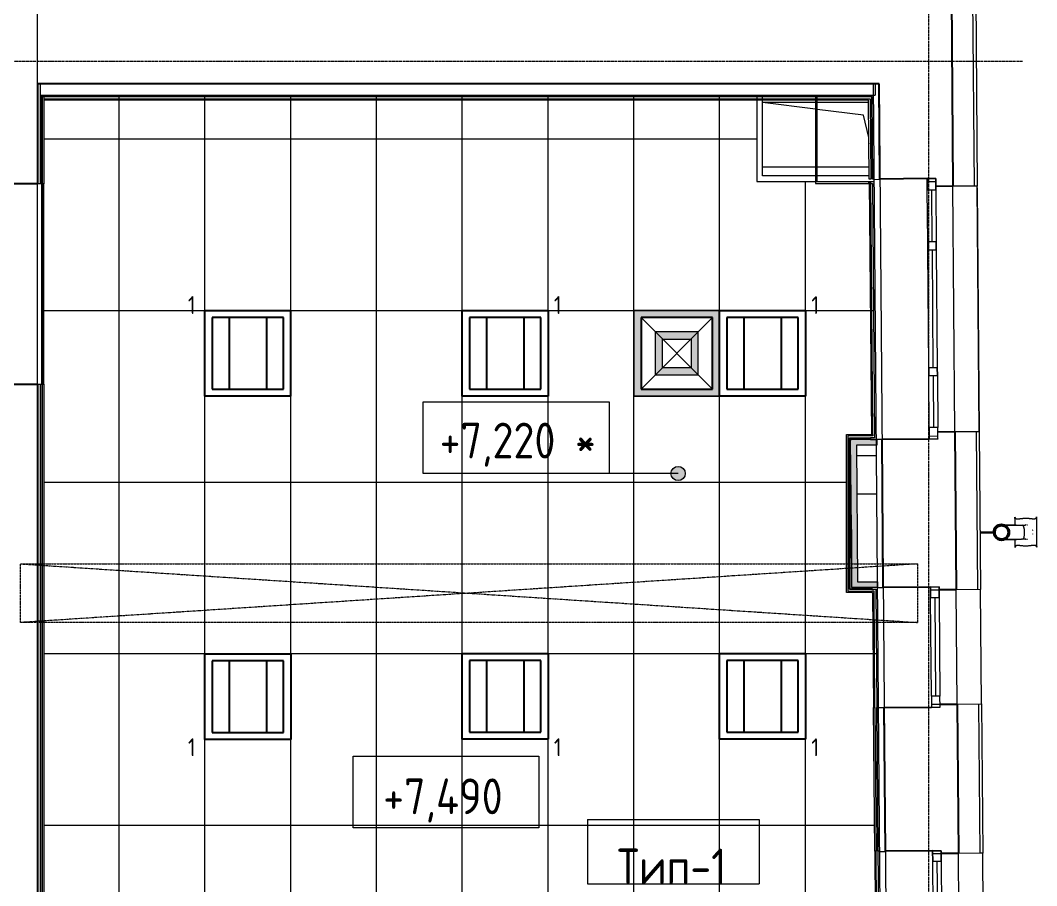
# Model space of a CAD drawing. Header units: millimetres. Extents: x -10474 to 67905, y -3824 to 44223.
# Drawn here: x 48995 to 56104, y 14480 to 20531 of the extents above; entities that cross this region are included whole.
import ezdxf

# ---------------------------------------------------------------- set-up
doc = ezdxf.new("R2010")
doc.units = ezdxf.units.MM
for name, pattern in [('ADSK_Линия сетки', [25, 20, -2.5, 0, -2.5]), ('ADSK_Штрих_ш3 п1_5', [4.5, 3, -1.5]), ('ADSK_Штрихпунктирная 2 точки_ш15 п1_5 п1_5 п1_5', [19.5, 15, -1.5, 0, -1.5, 0, -1.5])]:
    doc.linetypes.add(name, pattern=pattern)
for name, color, linetype, lineweight in [('_ Окна', 7, 'Continuous', 9), ('Аннотация', 7, 'Continuous', 20), ('Каркас', 7, 'Continuous', 18), ('Марки', 7, 'Continuous', 20), ('Обобщенные модели', 7, 'Continuous', 18), ('Окна', 7, 'Continuous', 9), ('Оси', 7, 'Continuous', 9), ('Отметки', 7, 'Continuous', 9), ('Потолки', 7, 'Continuous', 9), ('Потолки штриховка', 7, 'Continuous', 9), ('Стены внутренние', 7, 'Continuous', 18), ('Стены наружные', 7, 'Continuous', 18), ('Стены несущие', 7, 'Continuous', 30), ('Стены отделка', 7, 'Continuous', 30), ('Стены штриховка', 7, 'Continuous', 9), ('Узлы', 7, 'Continuous', 18)]:
    doc.layers.add(name, color=color, linetype=linetype, lineweight=lineweight)
doc.layers.add('Линии', color=7, linetype='Continuous', lineweight=9, true_color=0x00a600)
doc.styles.add('GOST Common_2', font='GOST_Common.ttf', dxfattribs={"width": 0.9, "height": 250})
doc.styles.add('GOST Common_4', font='GOST_Common.ttf', dxfattribs={"width": 0.9, "height": 125})
doc.styles.add('GOST Common_B', font='', dxfattribs={"width": 0.9, "height": 250})
doc.styles.get('GOST Common_B').set_extended_font_data('GOST Common', bold=True)

# ---------------------------------------------------------------- blocks, each defined once
blk = doc.blocks.new('Водосток - Тип 1 _карниз больше 490мм_-5168659-План потолков 2-го этажа')
at = {"layer": 'Обобщенные модели'}
for p, q in [((18.8, 405), (24.9, 405)), ((225.1, 405), (231.2, 405)), ((75, 183.8), (75, 306.2)), ((75, 263.6), (75, 306.2)), ((175, 306.2), (175, 183.8)), ((175, 306.2), (175, 263.6)), ((24.9, 255), (18.8, 255)), ((75, 183.8), (75, 226.4)), ((175, 226.4), (175, 183.8)), ((231.2, 255), (225.1, 255)), ((120, 10), (120, 109.1)), ((130, 109.1), (130, 10))]:
    blk.add_line(p, q, dxfattribs=at)
at = {"layer": 'Обобщенные модели', "flags": 128}
for points in [[(75, 226.4), (75, 232), (75, 237.6), (75, 243.1), (75, 248.5), (75, 253.8), (75, 258.9), (75, 264), (75, 268.9), (75, 273.6), (75, 278.2), (75, 282.7), (75, 287), (75, 291.1), (75, 295.1), (75, 298.8), (75, 302.4), (75, 305.7), (75, 308.9), (75, 311.9), (75, 314.6), (75, 317.2), (75, 319.5), (75, 321.6), (75, 323.4), (75, 325.1), (75, 326.5), (75, 327.7), (75, 328.6), (75, 329.3), (75, 329.8), (75, 330), (75, 330)], [(175, 330), (175, 329.9), (175, 329.5), (175, 328.9), (175, 328.1), (175, 327), (175, 325.7), (175, 324.2), (175, 322.4), (175, 320.4), (175, 318.2), (175, 315.7), (175, 313), (175, 310.2), (175, 307.1), (175, 303.8), (175, 300.3), (175, 296.6), (175, 292.8), (175, 288.7), (175, 284.5), (175, 280.1), (175, 275.6), (175, 270.9), (175, 266), (175, 261), (175, 255.9), (175, 250.7), (175, 245.4), (175, 239.9), (175, 234.4), (175, 228.7), (175, 226.4)], [(75, 263.6), (75, 258), (75, 252.4), (75, 246.9), (75, 241.5), (75, 236.2), (75, 231.1), (75, 226), (75, 221.1), (75, 216.4), (75, 211.8), (75, 207.3), (75, 203), (75, 198.9), (75, 194.9), (75, 191.2), (75, 187.6), (75, 184.3), (75, 181.1), (75, 178.1), (75, 175.4), (75, 173)], [(175, 173), (175, 174.3), (175, 177), (175, 179.8), (175, 182.9), (175, 186.2), (175, 189.7), (175, 193.4), (175, 197.2), (175, 201.3), (175, 205.5), (175, 209.9), (175, 214.4), (175, 219.1), (175, 224), (175, 229), (175, 234.1), (175, 239.3), (175, 244.6), (175, 250.1), (175, 255.6), (175, 261.3), (175, 263.6)]]:
    blk.add_lwpolyline(points, dxfattribs=at)
at = {"layer": 'Обобщенные модели'}
for start, end in [(103.32484, 106.67517), (73.32483, 76.67516), (174.54437, 183.38559), (163.38861, 166.67519), (13.32481, 15), (356.72694, 5.45563)]:
    blk.add_arc((125, 330), 50, start, end, dxfattribs=at)
at = {"layer": 'Обобщенные модели', "lineweight": 40}
for radius, start, end in [(52, 90, 270), (50, 90, 270), (50, 90, 270), (52, 270, 90), (50, 270, 90), (50, 270, 90)]:
    blk.add_arc((125, 160), radius, start, end, dxfattribs=at)
at = {"layer": 'Обобщенные модели'}
for start_param, end_param in [(4.712389, 6.283185), (4.712389, 6.283185), (3.141593, 4.712389), (3.141593, 4.712389)]:
    blk.add_ellipse((125, 306.2), major_axis=(-50, 0), ratio=0.309017, start_param=start_param, end_param=end_param, dxfattribs=at)
for points, knots in [([(18.8, 255), (21.1, 255), (25.1, 255.7), (28.9, 258.6), (30.8, 262.1), (31.6, 264.9), (32, 267.4), (32.1, 269.4), (32.2, 271.5), (32.2, 273.8), (32.1, 276.2), (31.9, 278.7), (31.6, 281.4), (31.3, 284.1), (31, 287), (30.6, 289.9), (30.2, 292.9), (29.8, 296), (29.4, 299.2), (29, 302.4), (28.7, 305.7), (28.3, 310.2), (27.8, 315.9), (27.4, 325.3), (27.4, 334.8), (27.8, 344.1), (28.3, 349.8), (28.7, 354.3), (29, 357.6), (29.4, 360.8), (29.8, 364), (30.2, 367.1), (30.6, 370.1), (31, 373.1), (31.3, 375.9), (31.6, 378.6), (31.9, 381.3), (32.1, 383.8), (32.2, 386.2), (32.2, 388.5), (32.1, 390.6), (32, 392.7), (31.6, 395.1), (30.8, 397.9), (28.9, 401.5), (25.1, 404.3), (21.1, 405), (18.8, 405)], [-1, -1, -1, -1, -0.941176, -0.882353, -0.852941, -0.823529, -0.808824, -0.794118, -0.779412, -0.764706, -0.75, -0.735294, -0.720588, -0.705882, -0.691176, -0.676471, -0.661765, -0.647059, -0.632353, -0.617647, -0.602941, -0.588235, -0.558824, -0.529412, -0.470588, -0.441176, -0.411765, -0.397059, -0.382353, -0.367647, -0.352941, -0.338235, -0.323529, -0.308824, -0.294118, -0.279412, -0.264706, -0.25, -0.235294, -0.220588, -0.205882, -0.191176, -0.176471, -0.147059, -0.117647, -0.058824, 0, 0, 0, 0]), ([(18.8, 405), (22.1, 405), (28.9, 405), (39.4, 405), (48.4, 405), (56, 405), (60.8, 405), (64.9, 405), (67.9, 405), (71, 405), (74.3, 405), (77.6, 405), (81, 405), (83.9, 405), (86.4, 405), (88.2, 405), (90.2, 405), (92.8, 405), (96.1, 405), (99.6, 405), (102.5, 405), (104.8, 405), (107.1, 405), (110.3, 405), (116, 405), (121.3, 405), (125, 405)], [-1, -1, -1, -1, -0.875, -0.75, -0.625, -0.5625, -0.5, -0.46875, -0.4375, -0.40625, -0.375, -0.34375, -0.3125, -0.28125, -0.265625, -0.25, -0.234375, -0.21875, -0.1875, -0.15625, -0.140625, -0.125, -0.109375, -0.09375, -0.0625, 0, 0, 0, 0]), ([(125, 405), (128.7, 405), (134, 405), (139.7, 405), (142.9, 405), (145.2, 405), (147.5, 405), (150.4, 405), (153.9, 405), (157.2, 405), (159.8, 405), (161.8, 405), (163.6, 405), (166.1, 405), (169, 405), (172.4, 405), (175.7, 405), (179, 405), (182.1, 405), (185.1, 405), (189.2, 405), (194, 405), (201.6, 405), (210.6, 405), (221.1, 405), (227.9, 405), (231.2, 405)], [-1, -1, -1, -1, -0.9375, -0.90625, -0.890625, -0.875, -0.859375, -0.84375, -0.8125, -0.78125, -0.765625, -0.75, -0.734375, -0.71875, -0.6875, -0.65625, -0.625, -0.59375, -0.5625, -0.53125, -0.5, -0.4375, -0.375, -0.25, -0.125, 0, 0, 0, 0]), ([(231.2, 405), (228.9, 405), (224.9, 404.3), (221.1, 401.4), (219.2, 397.9), (218.4, 395.1), (218, 392.6), (217.9, 390.6), (217.8, 388.5), (217.8, 386.2), (217.9, 383.8), (218.1, 381.3), (218.4, 378.6), (218.7, 375.9), (219, 373), (219.4, 370.1), (219.8, 367.1), (220.2, 364), (220.6, 360.8), (221, 357.6), (221.3, 354.3), (221.7, 349.8), (222.2, 344.1), (222.6, 334.7), (222.6, 325.2), (222.2, 315.9), (221.7, 310.2), (221.3, 305.7), (221, 302.4), (220.6, 299.2), (220.2, 296), (219.8, 292.9), (219.4, 289.9), (219, 286.9), (218.7, 284.1), (218.4, 281.4), (218.1, 278.7), (217.9, 276.2), (217.8, 273.8), (217.8, 271.5), (217.9, 269.4), (218, 267.3), (218.4, 264.9), (219.2, 262.1), (221.1, 258.5), (224.9, 255.7), (228.9, 255), (231.2, 255)], [-1, -1, -1, -1, -0.941176, -0.882353, -0.852941, -0.823529, -0.808824, -0.794118, -0.779412, -0.764706, -0.75, -0.735294, -0.720588, -0.705882, -0.691176, -0.676471, -0.661765, -0.647059, -0.632353, -0.617647, -0.602941, -0.588235, -0.558824, -0.529412, -0.470588, -0.441176, -0.411765, -0.397059, -0.382353, -0.367647, -0.352941, -0.338235, -0.323529, -0.308824, -0.294118, -0.279412, -0.264706, -0.25, -0.235294, -0.220588, -0.205882, -0.191176, -0.176471, -0.147059, -0.117647, -0.058824, 0, 0, 0, 0]), ([(74.3, 255), (73.2, 255), (71, 255), (67.9, 255), (64.9, 255), (60.8, 255), (56, 255), (48.4, 255), (39.4, 255), (28.9, 255), (22.1, 255), (18.8, 255)], [-0.625, -0.625, -0.625, -0.625, -0.59375, -0.5625, -0.53125, -0.5, -0.4375, -0.375, -0.25, -0.125, 0, 0, 0, 0]), ([(231.2, 255), (227.9, 255), (221.1, 255), (210.6, 255), (201.6, 255), (194, 255), (189.2, 255), (185.1, 255), (182.1, 255), (179, 255), (176.8, 255), (175.7, 255)], [-1, -1, -1, -1, -0.875, -0.75, -0.625, -0.5625, -0.5, -0.46875, -0.4375, -0.40625, -0.375, -0.375, -0.375, -0.375])]:
    blk.add_open_spline(points, degree=3, knots=knots, dxfattribs=at)
blk = doc.blocks.new('окно трехпол с фрамугой - 1800 и 1820х2300_h___нов_ ок15-2116341-План потолков 2-го этажа')
at = {"layer": '_ Окна', "lineweight": 18}
for p, q in [((-910, 75), (-910, 135)), ((-910, 135), (-830, 135)), ((-830, 75), (-910, 75)), ((-830, 135), (-830, 75)), ((-470, 75), (-470, 135)), ((-470, 135), (-410, 135)), ((-410, 75), (-470, 75)), ((-410, 135), (-410, 75)), ((410, 75), (410, 135)), ((410, 135), (470, 135)), ((470, 75), (410, 75)), ((470, 135), (470, 75)), ((830, 135), (830, 75)), ((910, 135), (830, 135)), ((830, 75), (910, 75)), ((910, 75), (910, 135))]:
    blk.add_line(p, q, dxfattribs=at)
at = {"layer": '_ Окна'}
for p, q in [((-890, 75), (-890, 135)), ((-830, 105), (-470, 105)), ((-410, 105), (410, 105)), ((470, 105), (830, 105)), ((890, 75), (890, 135))]:
    blk.add_line(p, q, dxfattribs=at)
at = {"layer": 'Окна'}
for p, q in [((-910, 135), (-910, 75)), ((-830, 135), (-910, 135)), ((-910, 75), (-830, 75)), ((-830, 135), (-470, 135)), ((-470, 75), (-830, 75)), ((-410, 135), (-470, 135)), ((-470, 75), (-410, 75)), ((-410, 135), (410, 135)), ((410, 75), (-410, 75)), ((470, 135), (410, 135)), ((410, 75), (470, 75)), ((470, 135), (830, 135)), ((830, 75), (470, 75)), ((910, 135), (830, 135)), ((830, 75), (910, 75)), ((910, 75), (910, 135))]:
    blk.add_line(p, q, dxfattribs=at)
blk = doc.blocks.new('окна_rehau_однопольное_фрамуга_сверху - 800х2240 _нов_-2059673-План потолков 2-го этажа')
at = {"layer": '_ Окна', "lineweight": 18}
for p, q in [((-420, 75), (-420, 135)), ((-420, 135), (-344, 135)), ((-344, 75), (-420, 75)), ((-344, 135), (-344, 75)), ((344, 135), (344, 75)), ((420, 135), (344, 135)), ((344, 75), (420, 75)), ((420, 75), (420, 135))]:
    blk.add_line(p, q, dxfattribs=at)
at = {"layer": '_ Окна'}
for p, q in [((-400, 75), (-400, 135)), ((-344, 105), (344, 105)), ((400, 75), (400, 135))]:
    blk.add_line(p, q, dxfattribs=at)
at = {"layer": 'Окна'}
for p, q in [((-420, 135), (-420, 75)), ((-344, 135), (-420, 135)), ((-420, 75), (-344, 75)), ((-344, 135), (344, 135)), ((344, 75), (-344, 75)), ((420, 135), (344, 135)), ((344, 75), (420, 75)), ((420, 75), (420, 135))]:
    blk.add_line(p, q, dxfattribs=at)
blk = doc.blocks.new('GM_Отверстие прямоугольное _в плите_ - Отверстие-6221938-План потолков 2-го этажа')
at = {"layer": 'Обобщенные модели'}
for p, q in [((-360.4, 225), (-373.4, 225)), ((12.3, 225), (-350.4, 225)), ((395.4, 225), (24.3, 225)), ((-372.5, 115.1), (-359.1, 61.4)), ((-348.8, 20.1), (-310, -135)), ((-310, -135), (12.3, -175.9)), ((24.3, -177.4), (395.4, -224.4)), ((-369.8, -225), (-356.8, -225)), ((-346.8, -225), (12.3, -225)), ((24.3, -225), (395.4, -225))]:
    blk.add_line(p, q, dxfattribs=at)
blk = doc.blocks.new('Высотные отметки - Рамка-12095-План потолков 2-го этажа')
at = {"layer": 'Аннотация'}
for p, q in [((-6.5, 0), (-6.5, 5)), ((-6.5, 5), (6.5, 5)), ((6.5, 5), (6.5, 0)), ((6.5, 0), (-6.5, 0))]:
    blk.add_line(p, q, dxfattribs=at)
blk = doc.blocks.new('ADSK_Марка_Потолок - ADSK_Марка и Смещение от уровня-155896-План потолков 2-го этажа')
at = {"layer": 'Марки'}
for p, q in [((-6, 4.5), (-6, 0)), ((-6, 4.5), (6, 4.5)), ((6, 4.5), (6, 0)), ((-6, 0), (6, 0))]:
    blk.add_line(p, q, dxfattribs=at)

msp = doc.modelspace()

# ---------------------------------------------------------------- hatches: boundary and pattern name
at = {"layer": 'Отметки'}
h = msp.add_hatch(color=256, dxfattribs=at)
edge = h.paths.add_edge_path()
edge.add_arc((53596.403, 17362.487), 50, 0, 360)
at = {"layer": 'Потолки штриховка', "lineweight": 18}
h = msp.add_hatch(dxfattribs=at)
h.set_pattern_fill('FP_41', color=256, style=0, pattern_type=2)
h.set_pattern_definition([(270, (52086.3, 14902.16), (-600, -4e-14), []), (180, (52086.3, 14902.2), (-1e-13, 1200), [])])
h.paths.add_polyline_path([(55017.974, 11807), (55019.991, 11805), (55019.975, 11807), (55018.184, 11807)])
h.paths.add_polyline_path([(49547, 11807), (55017.974, 11807), (55009.39, 12857.522), (54823.2, 12857.522), (54823.2, 12859.522), (54821.2, 12859.522), (54821.2, 13890.194), (54823.2, 13890.194), (54823.2, 13892.194), (55001.109, 13892.194), (54979.492, 16552.688), (54798.2, 16552.688), (54798.12, 16554.688), (54796.2, 16554.688), (54796.2, 17609.936), (54798.2, 17609.936), (54798.746, 17611.936), (54971.022, 17611.936), (54956.534, 19391.15), (54943.63, 19391.15), (54957.835, 17624.936), (54783.2, 17624.936), (54783.2, 16539.688), (54966.694, 16539.688), (54987.922, 13905.194), (54808.2, 13905.194), (54808.2, 12844.522), (54999.582, 12844.522), (55007.869, 11820), (49547, 11820)])
h.paths.add_polyline_path([(49545, 11805), (49547, 11807), (49545, 11807)])
h.paths.add_polyline_path([(49560, 11830), (49560, 12409), (49150, 12409), (49150, 19996.15), (49147, 19996.15), (49147, 12396), (49547, 12396), (49547, 11830)])
h.paths.add_polyline_path([(49707.748, 11830), (54997.788, 11830), (54989.582, 12834.522), (54798.2, 12834.522), (54798.2, 13915.194), (54977.922, 13915.194), (54956.694, 16529.688), (54773.2, 16529.688), (54773.2, 17634.936), (54947.835, 17634.936), (54933.389, 19391.15), (54557.948, 19391.15), (54557.948, 19403.15), (54146.852, 19403.15), (54146.852, 19973.15), (49160, 19973.15), (49160, 12419), (49570, 12419), (49570, 11830)])
h.paths.add_polyline_path([(55009.39, 12868.348), (55021.381, 12869.522), (55021.376, 12870.11), (54841.37, 12870.11), (54833.2, 13840.194), (54833.2, 12869.522), (55009.38, 12869.522)])
h.paths.add_polyline_path([(54991.453, 16564.688), (54811.482, 16565.276), (54808.2, 16971.029), (54808.2, 16564.688), (54990.196, 16564.688)])
h.paths.add_polyline_path([(49160.256, 19983.15), (54146.852, 19983.15), (54146.852, 19996.15), (49160, 19996.15), (49160, 19983.15)])
at = {"layer": 'Стены внутренние'}
for points in [[(54851.16, 16565.276), (54851.483, 16565.276), (54843.115, 17599.936), (54803.113, 17599.936), (54811.482, 16565.276), (54833.2, 16565.276)], [(54958.137, 17559.936), (54983.443, 17559.936), (54983.119, 17599.936), (54843.115, 17599.936), (54843.438, 17559.936), (54851.16, 17559.936)], [(54990.196, 16565.276), (54990.196, 16605.276), (54851.16, 16605.276), (54851.483, 16565.276), (54962.996, 16565.276)]]:
    msp.add_hatch(color=256, dxfattribs=at).paths.add_polyline_path(points)
at = {"layer": 'Узлы', "true_color": 0x939393}
h = msp.add_hatch(color=252, dxfattribs=at)
h.paths.add_polyline_path([(53874.036, 17902.156), (53886.816, 17902.156), (53886.816, 18502.156), (53286.816, 18502.156), (53286.816, 17902.156), (53836.816, 17902.156)])
h.paths.add_polyline_path([(53836.816, 17952.156), (53336.816, 17952.156), (53336.816, 18452.156), (53836.816, 18452.156), (53836.816, 18010.487)])
h.paths.add_polyline_path([(53736.816, 18052.156), (53736.816, 18352.156), (53436.816, 18352.156), (53436.816, 18052.156), (53686.816, 18052.156)])
h.paths.add_polyline_path([(53621.059, 18102.156), (53486.816, 18102.156), (53486.816, 18302.156), (53686.816, 18302.156), (53686.816, 18102.156)])

# ---------------------------------------------------------------- linework, layer by layer
at = {"layer": 'Каркас', "color": 8, "linetype": 'ADSK_Штрих_ш3 п1_5', "lineweight": 9, "true_color": 0x808080}
for p, q in [((54844.008, 17489.429), (54984.013, 17489.429)), ((54846.192, 17219.429), (54986.197, 17219.429))]:
    msp.add_line(p, q, dxfattribs=at)
at = {"layer": 'Линии', "color": 5, "lineweight": 30, "true_color": 0x0000ff}
for p, q in [((50286.284, 18502.156), (50886.284, 18502.156)), ((50286.284, 17902.156), (50286.284, 18502.156)), ((50886.284, 18502.156), (50886.284, 17902.156)), ((53886.284, 18502.156), (54486.284, 18502.156)), ((53886.284, 17902.156), (53886.284, 18502.156)), ((54486.284, 18502.156), (54486.284, 17902.156)), ((50836.284, 18452.156), (50336.284, 18452.156)), ((50336.284, 18452.156), (50336.284, 17952.156)), ((50456.284, 18452.156), (50456.284, 17952.156)), ((50716.284, 18452.156), (50716.284, 17952.156)), ((50836.284, 17952.156), (50836.284, 18452.156)), ((53836.816, 18452.156), (53336.816, 18452.156)), ((53336.816, 18452.156), (53336.816, 17952.156)), ((53836.816, 17952.156), (53836.816, 18452.156)), ((54436.284, 18452.156), (53936.284, 18452.156)), ((53936.284, 18452.156), (53936.284, 17952.156)), ((54056.284, 18452.156), (54056.284, 17952.156)), ((54316.284, 18452.156), (54316.284, 17952.156)), ((54436.284, 17952.156), (54436.284, 18452.156)), ((50336.284, 17952.156), (50836.284, 17952.156)), ((53336.816, 17952.156), (53836.816, 17952.156)), ((53936.284, 17952.156), (54436.284, 17952.156)), ((50886.284, 17902.156), (50286.284, 17902.156)), ((54486.284, 17902.156), (53886.284, 17902.156)), ((50286.816, 16102.156), (50886.816, 16102.156)), ((50286.816, 15502.156), (50286.816, 16102.156)), ((50886.816, 16102.156), (50886.816, 15502.156)), ((52086.815, 16104.588), (52686.815, 16104.588)), ((52086.815, 15504.588), (52086.815, 16104.588)), ((52686.815, 16104.588), (52686.815, 15504.588)), ((53886.815, 16104.588), (54486.815, 16104.588)), ((53886.815, 15504.588), (53886.815, 16104.588)), ((54486.815, 16104.588), (54486.815, 15504.588)), ((50836.816, 16052.156), (50336.816, 16052.156)), ((50336.816, 16052.156), (50336.816, 15552.156)), ((50456.816, 16052.156), (50456.816, 15552.156)), ((50716.816, 16052.156), (50716.816, 15552.156)), ((50836.816, 15552.156), (50836.816, 16052.156)), ((52636.815, 16054.588), (52136.815, 16054.588)), ((52136.815, 16054.588), (52136.815, 15554.588)), ((52256.815, 16054.588), (52256.815, 15554.588)), ((52516.815, 16054.588), (52516.815, 15554.588)), ((52636.815, 15554.588), (52636.815, 16054.588)), ((54436.815, 16054.588), (53936.815, 16054.588)), ((53936.815, 16054.588), (53936.815, 15554.588)), ((54056.815, 16054.588), (54056.815, 15554.588)), ((54316.815, 16054.588), (54316.815, 15554.588)), ((54436.815, 15554.588), (54436.815, 16054.588)), ((50886.816, 15502.156), (50286.816, 15502.156)), ((50336.816, 15552.156), (50836.816, 15552.156)), ((52686.815, 15504.588), (52086.815, 15504.588)), ((52136.815, 15554.588), (52636.815, 15554.588)), ((54486.815, 15504.588), (53886.815, 15504.588)), ((53936.815, 15554.588), (54436.815, 15554.588))]:
    msp.add_line(p, q, dxfattribs=at)
at = {"layer": 'Линии', "color": 1, "lineweight": 30, "true_color": 0xff0000}
for p, q in [((52086.284, 18502.156), (52686.284, 18502.156)), ((52086.284, 17902.156), (52086.284, 18502.156)), ((52686.284, 18502.156), (52686.284, 17902.156)), ((52636.284, 18452.156), (52136.284, 18452.156)), ((52136.284, 18452.156), (52136.284, 17952.156)), ((52256.284, 18452.156), (52256.284, 17952.156)), ((52516.284, 18452.156), (52516.284, 17952.156)), ((52636.284, 17952.156), (52636.284, 18452.156)), ((52136.284, 17952.156), (52636.284, 17952.156)), ((52686.284, 17902.156), (52086.284, 17902.156))]:
    msp.add_line(p, q, dxfattribs=at)
at = {"layer": 'Линии', "color": 7, "lineweight": 18}
for p, q in [((53286.816, 18502.156), (53886.816, 18502.156)), ((53286.816, 17902.156), (53286.816, 18502.156)), ((53886.816, 18502.156), (53886.816, 17902.156)), ((53336.816, 18452.156), (53836.816, 17952.156)), ((53836.816, 18452.156), (53336.816, 17952.156)), ((53886.816, 17902.156), (53286.816, 17902.156))]:
    msp.add_line(p, q, dxfattribs=at)
at = {"layer": 'Линии', "color": 7}
for p, q in [((53886.816, 18502.156), (53286.816, 18502.156)), ((53286.816, 18502.156), (53286.816, 17902.156)), ((53886.816, 17902.156), (53886.816, 18502.156)), ((53336.816, 17952.156), (53336.816, 18452.156)), ((53336.816, 18452.156), (53836.816, 18452.156)), ((53836.816, 18452.156), (53836.816, 17952.156)), ((53436.816, 18352.156), (53436.816, 18052.156)), ((53736.816, 18352.156), (53436.816, 18352.156)), ((53736.816, 18052.156), (53736.816, 18352.156)), ((53486.816, 18302.156), (53686.816, 18302.156)), ((53486.816, 18102.156), (53486.816, 18302.156)), ((53686.816, 18302.156), (53686.816, 18102.156)), ((53686.816, 18102.156), (53486.816, 18102.156)), ((53436.816, 18052.156), (53736.816, 18052.156)), ((53836.816, 17952.156), (53336.816, 17952.156)), ((53286.816, 17902.156), (53886.816, 17902.156))]:
    msp.add_line(p, q, dxfattribs=at)
at = {"layer": 'Линии', "color": 7, "linetype": 'ADSK_Штрихпунктирная 2 точки_ш15 п1_5 п1_5 п1_5'}
for p, q in [((48995.873, 16730.481), (55269.86, 16730.481)), ((48995.873, 16730.481), (55269.86, 16320.481)), ((55269.86, 16730.481), (48995.873, 16320.481)), ((48995.873, 16320.481), (48995.873, 16730.481)), ((55269.86, 16730.481), (55269.86, 16320.481)), ((55269.86, 16320.481), (48995.873, 16320.481))]:
    msp.add_line(p, q, dxfattribs=at)
at = {"layer": 'Оси', "linetype": 'ADSK_Линия сетки'}
for p, q in [((55349.565, -3024.361), (55349.565, 44222.998)), ((-9674.401, 20245), (56004.853, 20245))]:
    msp.add_line(p, q, dxfattribs=at)
at = {"layer": 'Отметки', "lineweight": 20}
for p, q in [((53118.304, 17362.487), (52463.341, 17362.487)), ((53596.403, 17362.487), (53118.304, 17362.487))]:
    msp.add_line(p, q, dxfattribs=at)
at = {"layer": 'Отметки'}
msp.add_circle((53596.403, 17362.487), 50, dxfattribs=at)
at = {"layer": 'Потолки'}
msp.add_line((54990.196, 16565.276), (54991.488, 16565.276), dxfattribs=at)
at = {"layer": 'Стены внутренние'}
for p, q in [((54146.852, 19996.15), (54146.852, 19983.15)), ((54186.852, 19983.15), (54186.852, 19996.15)), ((54146.852, 19973.15), (54146.852, 19403.15)), ((54186.852, 19443.15), (54186.852, 19973.15)), ((54933.209, 19443.15), (54186.852, 19443.15)), ((54956.21, 19443.15), (54943.21, 19443.15)), ((49115, 17987.815), (49115, 19387.815)), ((49150, 19387.815), (49150, 17987.815)), ((49160, 17987.815), (49160, 19387.815)), ((54146.852, 19403.15), (54968.534, 19403.15)), ((54933.533, 19403.15), (54947.835, 17634.936)), ((54957.835, 17634.936), (54943.533, 19403.15)), ((55532.684, 17655.741), (55518.814, 19370.685)), ((54966.694, 16539.688), (54951.691, 16539.688)), ((54951.772, 16529.688), (54956.775, 16529.688)), ((54956.775, 16529.688), (54963.283, 15725.069)), ((54973.282, 15725.149), (54966.694, 16539.688)), ((55548.099, 15749.799), (55541.629, 16549.773)), ((54971.403, 14721.101), (54977.922, 13915.194)), ((54988.003, 13905.194), (54981.403, 14721.182)), ((55563.012, 13905.859), (55556.542, 14705.833))]:
    msp.add_line(p, q, dxfattribs=at)
at = {"layer": 'Стены наружные'}
for p, q in [((54557.948, 19996.15), (54557.948, 19983.15)), ((54569.948, 19983.15), (54569.948, 19996.15)), ((54557.948, 19973.15), (54557.948, 19391.15)), ((54569.948, 19403.15), (54569.948, 19973.15)), ((49147, 17987.815), (49147, 19387.815)), ((54557.948, 19391.15), (54956.631, 19391.15)), ((54928.532, 19403.15), (54928.629, 19391.15)), ((54956.631, 19391.15), (54971.022, 17611.936)), ((55688.59, 19360.639), (55689.59, 19360.647)), ((55688.59, 19360.639), (55702.334, 17657.113)), ((55702.678, 17657.116), (55688.808, 19372.06)), ((55703.588, 17625.703), (55689.59, 19360.647)), ((54971.022, 17611.936), (54943.019, 17611.936)), ((55702.588, 17625.695), (55703.588, 17625.703)), ((54991.493, 16564.688), (54951.489, 16564.688)), ((54951.586, 16552.688), (54979.589, 16552.688)), ((54979.589, 16552.688), (54986.282, 15725.255)), ((55718.093, 15751.174), (55711.623, 16551.148)), ((54994.402, 14721.287), (55001.109, 13892.194)), ((55733.006, 13907.234), (55726.536, 14707.208))]:
    msp.add_line(p, q, dxfattribs=at)
at = {"layer": 'Стены несущие'}
for p, q in [((55499.372, 21774.602), (55518.814, 19370.685)), ((55002.995, 20088.15), (49115, 20088.15)), ((49115, 20088.15), (49115, 19387.815)), ((55008.386, 19421.559), (55002.995, 20088.15)), ((55338.375, 19424.227), (55008.386, 19421.559)), ((49115, 19387.815), (48735, 19387.815)), ((55518.814, 19370.685), (55398.818, 19369.715)), ((48735, 17987.815), (49115, 17987.815)), ((49115, 17987.815), (49115, 12231.921)), ((55412.688, 17654.771), (55532.684, 17655.741)), ((55532.684, 17655.741), (55541.629, 16549.773)), ((55023.105, 17601.618), (55353.094, 17604.287)), ((55031.484, 16565.648), (55023.105, 17601.618)), ((55413.108, 17602.772), (55413.092, 17604.772)), ((55361.473, 16568.316), (55031.484, 16565.648)), ((55541.629, 16549.773), (55421.633, 16548.802)), ((55038.277, 15725.675), (55368.266, 15728.344)), ((55046.397, 14721.708), (55038.277, 15725.675)), ((55428.103, 15748.829), (55548.099, 15749.799)), ((55548.099, 15749.799), (55556.542, 14705.833)), ((55376.386, 14724.376), (55046.397, 14721.708)), ((55556.542, 14705.833), (55436.546, 14704.862))]:
    msp.add_line(p, q, dxfattribs=at)
at = {"layer": 'Стены отделка', "lineweight": 9}
for p, q in [((55669.366, 21775.977), (55688.808, 19372.06)), ((49135, 20088.15), (49135, 20008.15)), ((54962.996, 20087.827), (55002.995, 20088.15)), ((55031.245, 11649.995), (54962.996, 20087.827)), ((54975, 20088.15), (54975, 20008.15)), ((55002.995, 20088.15), (55071.243, 11650.319)), ((49135, 20008.15), (54975, 20008.15)), ((49147, 19387.815), (49147, 20008.15)), ((54951.737, 19996.15), (49147, 19996.15)), ((49150, 19387.815), (49150, 19996.15)), ((49160, 19996.15), (49160, 19387.815)), ((49160, 19983.15), (54938.842, 19983.15)), ((54938.842, 19983.15), (54943.389, 19421.033)), ((54956.388, 19421.138), (54951.737, 19996.15)), ((54928.922, 19973.15), (49160, 19973.15)), ((54933.389, 19420.952), (54928.922, 19973.15)), ((54943.389, 19421.033), (54933.389, 19420.952)), ((54968.388, 19421.235), (54956.388, 19421.138)), ((54968.404, 19419.235), (55008.403, 19419.559)), ((49147, 19387.815), (49115, 19387.815)), ((49160, 19387.815), (49150, 19387.815)), ((55688.808, 19372.06), (55518.814, 19370.685)), ((49115, 17987.815), (49147, 17987.815)), ((49147, 17987.815), (49147, 12982.15)), ((49150, 12409), (49150, 17987.815)), ((49150, 17987.815), (49160, 17987.815)), ((49160, 17987.815), (49160, 12419)), ((54773.2, 16529.688), (54773.2, 17634.936)), ((54773.2, 17634.936), (54957.835, 17634.936)), ((54957.835, 17634.936), (54957.916, 17624.936)), ((55532.684, 17655.741), (55702.678, 17657.116)), ((55702.678, 17657.116), (55711.623, 16551.148)), ((54783.2, 17624.936), (54783.2, 16539.688)), ((54957.916, 17624.936), (54783.2, 17624.936)), ((54796.2, 16554.688), (54796.2, 17609.936)), ((54798.2, 17611.936), (54943.019, 17611.936)), ((54987.122, 17599.936), (54808.2, 17599.936)), ((54843.438, 17559.936), (54851.16, 16605.276)), ((54987.122, 17559.936), (54843.438, 17559.936)), ((54943.019, 17611.936), (54943.108, 17600.971)), ((54943.108, 17600.971), (54983.108, 17601.295)), ((55023.123, 17599.618), (54983.124, 17599.295)), ((54987.122, 17599.936), (54987.122, 17559.936)), ((54811.482, 16565.276), (54808.2, 16971.029)), ((54808.2, 16971.029), (54808.2, 16564.688)), ((54808.2, 16564.688), (54951.489, 16564.688)), ((54990.196, 16565.276), (54811.482, 16565.276)), ((54851.16, 16605.276), (54990.196, 16605.276)), ((54951.489, 16564.688), (54951.586, 16552.688)), ((54990.196, 16605.276), (54990.196, 16565.276)), ((54991.496, 16564.324), (55031.494, 16564.648)), ((54951.772, 16529.688), (54773.2, 16529.688)), ((54783.2, 16539.688), (54951.691, 16539.688)), ((54951.586, 16552.688), (54798.2, 16552.688)), ((54951.691, 16539.688), (54951.772, 16529.688)), ((55711.623, 16551.148), (55541.629, 16549.773)), ((54963.283, 15725.069), (54973.282, 15725.149)), ((54971.403, 14721.101), (54963.283, 15725.069)), ((54973.282, 15725.149), (54981.403, 14721.182)), ((54986.282, 15725.255), (54998.282, 15725.352)), ((54994.402, 14721.287), (54986.282, 15725.255)), ((55038.288, 15724.675), (54998.29, 15724.352)), ((55548.099, 15749.799), (55718.093, 15751.174)), ((55718.093, 15751.174), (55726.536, 14707.208)), ((54981.403, 14721.182), (54971.403, 14721.101)), ((55006.402, 14721.384), (54994.402, 14721.287)), ((55006.418, 14719.384), (55046.417, 14719.708)), ((55706.537, 14707.046), (55556.542, 14705.833)), ((55726.536, 14707.208), (55706.537, 14707.046))]:
    msp.add_line(p, q, dxfattribs=at)
at = {"layer": 'Стены штриховка'}
for p, q in [((55668.809, 19371.898), (55649.367, 21775.815)), ((49115, 20088.15), (49115, 20598.15)), ((49135, 20008.15), (49135, 19387.815)), ((49145, 20008.15), (49145, 19387.815)), ((54953.721, 19998.15), (49147, 19998.15)), ((54958.388, 19421.154), (54953.721, 19998.15)), ((49135, 17987.815), (49135, 12982.15)), ((49145, 17987.815), (49145, 12396)), ((55691.624, 16550.986), (55682.679, 17656.954)), ((54796.2, 17609.936), (54796.2, 17611.936)), ((54796.2, 17611.936), (54798.2, 17611.936)), ((54796.2, 17609.936), (54943.035, 17609.936)), ((54798.2, 17611.936), (54798.2, 16552.688)), ((54808.2, 16971.029), (54803.113, 17599.936)), ((54803.113, 17599.936), (54808.2, 17599.936)), ((54796.2, 16552.688), (54796.2, 16554.688)), ((54796.2, 16554.688), (54951.57, 16554.688)), ((54798.2, 16552.688), (54796.2, 16552.688)), ((54996.402, 14721.303), (54988.282, 15725.271)), ((55698.094, 15751.012), (55706.537, 14707.046)), ((55706.537, 14707.046), (55706.537, 14707.046))]:
    msp.add_line(p, q, dxfattribs=at)

# ---------------------------------------------------------------- block references
at = {"layer": 'Марки', "xscale": 99.99999999999993, "yscale": 99.99999999999993, "zscale": 99.99999999999993}
msp.add_blockref('ADSK_Марка_Потолок - ADSK_Марка и Смещение от уровня-155896-План потолков 2-го этажа', (53563.262, 14492.339), dxfattribs=at)
at = {"layer": 'Обобщенные модели'}
for name, p, rotation in [('GM_Отверстие прямоугольное _в плите_ - Отверстие-6221938-План потолков 2-го этажа', (54582.266, 19732.742), 180), ('Водосток - Тип 1 _карниз больше 490мм_-5168659-План потолков 2-го этажа', (55697.389, 17074.635), 270.4633818725631)]:
    msp.add_blockref(name, p, dxfattribs=dict(at, rotation=rotation))
at = {"layer": 'Окна', "rotation": 270.4633818725631}
for name, p in [('окно трехпол с фрамугой - 1800 и 1820х2300_h___нов_ ок15-2116341-План потолков 2-го этажа', (55270.737, 18513.651)), ('окна_rehau_однопольное_фрамуга_сверху - 800х2240 _нов_-2059673-План потолков 2-го этажа', (55289.872, 16147.724)), ('окна_rehau_однопольное_фрамуга_сверху - 800х2240 _нов_-2059673-План потолков 2-го этажа', (55304.785, 14303.784))]:
    msp.add_blockref(name, p, dxfattribs=at)
at = {"layer": 'Отметки', "lineweight": 20, "xscale": 99.99999999999993, "yscale": 99.99999999999993, "zscale": 99.99999999999993}
for p in [(52463.341, 17362.487), (51973.172, 14885.528)]:
    msp.add_blockref('Высотные отметки - Рамка-12095-План потолков 2-го этажа', p, dxfattribs=at)

# ---------------------------------------------------------------- texts
at = {"layer": 'Аннотация', "lineweight": 9, "char_height": 125, "width": 175.5, "attachment_point": 5, "line_spacing_factor": 1.022766, "style": 'GOST Common_4'}
for insert in [(50194.38, 18540.2), (52754.26, 18540.2), (54555.105, 18540.2), (50194.38, 15447.783), (52754.26, 15447.783), (54555.105, 15447.783)]:
    msp.add_mtext('\\pt180,360,540,720,900,1080,1260,1440,1620,1800,1980,2160,2340,2520,2700,2880,3060,3240,3420,3600,3780,3960,4140,4320,4500,4680,4860,5040,5220,5400,5580,5760;1 ', dxfattribs=dict(at, insert=insert))
at = {"layer": 'Марки', "lineweight": 9, "insert": (53552.631, 14614.495), "char_height": 250, "width": 792, "attachment_point": 5, "line_spacing_factor": 1.022766, "style": 'GOST Common_B'}
msp.add_mtext('\\pt1143,2286,3429,4572,5715,6858,8001,9144,10287,11430,12573,13716,14859,16002,17145,18288,19431,20574,21717,22860,24003,25146,26289,27432,28575,29718,30861,32004,33147,34290,35433,36576;Тип-1', dxfattribs=at)
at = {"layer": 'Отметки', "lineweight": 20, "char_height": 250, "attachment_point": 1, "line_spacing_factor": 1.022761, "style": 'GOST Common_2'}
for s, insert, width in [('+7,220 *', (51928.4, 17717.849), 1306.39347), ('+7,490', (51533.182, 15229.866), 1055.97624)]:
    msp.add_mtext(s, dxfattribs=dict(at, insert=insert, width=width))

doc.saveas('drawing.dxf')
